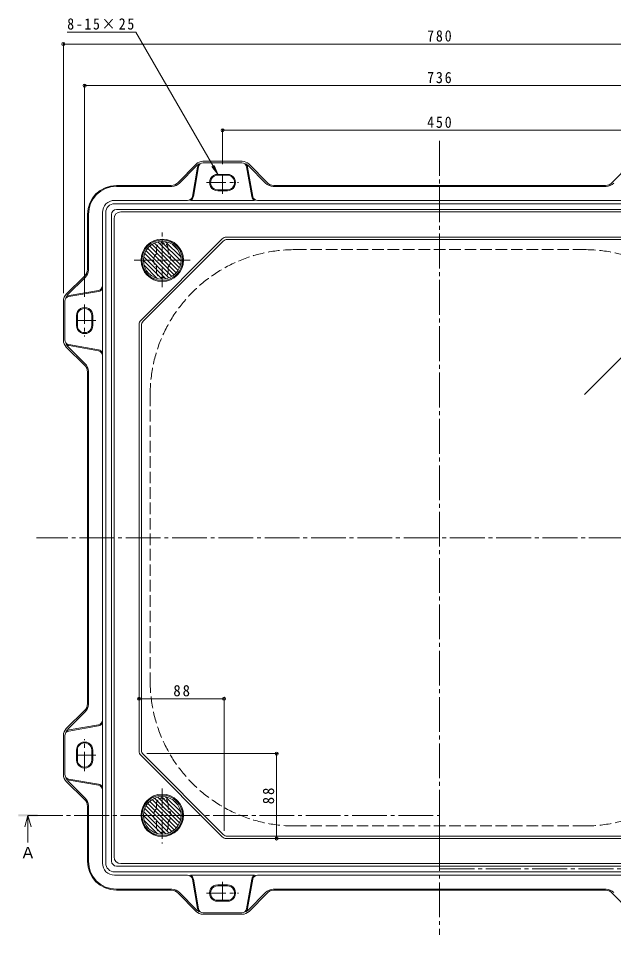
# Model space of a CAD drawing. Units: millimetres at full size, sheet at 1:4. Extents: x -983 to 1111, y -780 to 780.
# Drawn here: x -747 to -130, y -169 to 780 of the extents above; entities that cross this region are included whole.
import ezdxf
from ezdxf.enums import TextEntityAlignment as Align

# ---------------------------------------------------------------- set-up
doc = ezdxf.new("R2010")
doc.units = ezdxf.units.MM
doc.header["$LTSCALE"] = 4
doc.header["$PDMODE"] = 32
doc.header["$PDSIZE"] = 3.2
for name, pattern in [('CHAIN1', [8, 5, -1, 1, -1]), ('CHAIN2', [12, 9, -1, 1, -1]), ('DASHED1', [1.8, 1.2, -0.6]), ('DASHED3', [4, 3, -1])]:
    doc.linetypes.add(name, pattern=pattern)
for name, color, linetype, lineweight in [('A-0', 7, 'CHAIN2', 9), ('A-1', 2, 'Continuous', 9), ('A-2', 3, 'Continuous', 9), ('A-4', 7, 'Continuous', 9), ('A-5', 7, 'Continuous', 9), ('A-6', 6, 'DASHED1', 9)]:
    doc.layers.add(name, color=color, linetype=linetype, lineweight=lineweight)
doc.styles.add('ＭＳ ゴシック', font='')
doc.styles.get('ＭＳ ゴシック').set_extended_font_data('MS Gothic')

msp = doc.modelspace()

# ---------------------------------------------------------------- linework, layer by layer
at = {"layer": 'A-0'}
for p, q in [((-310.462, 653.065), (-310.462, -169.082)), ((120.245, 241.992), (-728.297, 241.992))]:
    msp.add_line(p, q, dxfattribs=at)
at = {"layer": 'A-1'}
for p, q in [((-562.913, 628.989), (-581.521, 609.993)), ((-562.331, 627.439), (-580.107, 609.293)), ((-515.154, 631.991), (-555.769, 631.991)), ((-515.503, 630.491), (-555.421, 630.491)), ((-508.592, 627.439), (-490.817, 609.293)), ((-508.011, 628.989), (-489.403, 609.993)), ((-112.913, 628.989), (-131.521, 609.993)), ((-561.418, 626.025), (-566.738, 595.629)), ((-560.346, 626.353), (-565.752, 595.457)), ((-540.462, 618.491), (-530.462, 618.491)), ((-540.462, 617.491), (-530.462, 617.491)), ((-510.578, 626.353), (-505.171, 595.457)), ((-509.514, 626.076), (-504.186, 595.629)), ((-588.664, 606.991), (-645.461, 606.991)), ((-645.461, 605.991), (-587.964, 605.991)), ((-540.462, 602.491), (-530.462, 602.491)), ((-540.462, 601.491), (-530.462, 601.491)), ((-482.959, 605.991), (-137.964, 605.991)), ((-138.664, 606.991), (-482.259, 606.991)), ((-571.663, 591.491), (-647.461, 591.491)), ((-568.565, 591.353), (-502.358, 591.353)), ((-121.662, 591.491), (-499.261, 591.491)), ((-647.461, 587.991), (26.538, 587.991)), ((-645.461, 581.991), (24.538, 581.991)), ((-675.461, 576.991), (-675.461, 520.194)), ((-674.461, 576.991), (-674.461, 519.495)), ((-659.961, 578.991), (-659.961, 241.992)), ((-656.461, 578.991), (-656.461, 241.992)), ((-650.462, 576.99), (-650.462, 241.992)), ((-650.461, 241.992), (-650.461, 576.991)), ((-697.459, 494.443), (-678.463, 513.051)), ((-695.909, 493.861), (-677.763, 511.637)), ((-694.823, 491.876), (-663.927, 497.283)), ((-694.495, 492.948), (-664.099, 498.268)), ((-659.822, 500.095), (-659.822, 433.888)), ((-700.461, 446.684), (-700.461, 487.3)), ((-698.961, 447.033), (-698.961, 486.951)), ((-686.961, 471.992), (-686.961, 461.992)), ((-685.961, 471.992), (-685.961, 461.992)), ((-670.961, 471.992), (-670.961, 461.992)), ((-669.961, 471.992), (-669.961, 461.992)), ((-697.459, 439.541), (-678.463, 420.933)), ((-695.909, 440.122), (-677.763, 422.347)), ((-694.823, 442.108), (-663.927, 436.701)), ((-694.546, 441.044), (-664.099, 435.716)), ((-675.461, 413.789), (-675.461, 241.992)), ((-674.461, 414.489), (-674.461, 241.992)), ((-675.461, 70.194), (-675.461, 241.992)), ((-674.461, 69.494), (-674.461, 241.992)), ((-659.961, -95.008), (-659.961, 241.992)), ((-656.461, -95.008), (-656.461, 241.992)), ((-650.462, -93.007), (-650.462, 241.992)), ((-650.461, 241.992), (-650.461, -93.008)), ((-697.459, 44.443), (-678.463, 63.051)), ((-695.909, 43.861), (-677.763, 61.636)), ((-694.546, 42.939), (-664.099, 48.267)), ((-659.822, -16.112), (-659.822, 50.095)), ((-694.823, 41.876), (-663.927, 47.282)), ((-700.461, 37.299), (-700.461, -3.316)), ((-698.961, 36.95), (-698.961, -2.967)), ((-686.961, 11.992), (-686.961, 21.991)), ((-685.961, 11.992), (-685.961, 21.991)), ((-670.961, 11.992), (-670.961, 21.991)), ((-669.961, 11.992), (-669.961, 21.991)), ((-694.823, -7.892), (-663.927, -13.299)), ((-694.495, -8.965), (-664.099, -14.284)), ((-697.459, -10.46), (-678.463, -29.067)), ((-695.909, -9.878), (-677.763, -27.653)), ((-675.461, -93.008), (-675.461, -36.211)), ((-674.461, -93.008), (-674.461, -35.511)), ((-647.461, -104.008), (26.538, -104.008)), ((-645.461, -98.008), (24.538, -98.008)), ((-571.663, -107.508), (-647.461, -107.508)), ((-568.565, -107.369), (-502.358, -107.369)), ((-561.418, -142.042), (-566.738, -111.646)), ((-560.346, -142.37), (-565.752, -111.473)), ((-510.578, -142.37), (-505.171, -111.473)), ((-509.514, -142.092), (-504.186, -111.646)), ((-121.662, -107.508), (-499.261, -107.508)), ((-645.461, -122.008), (-587.964, -122.008)), ((-588.664, -123.008), (-645.461, -123.008)), ((-540.462, -117.508), (-530.462, -117.508)), ((-540.462, -118.508), (-530.462, -118.508)), ((-482.959, -122.008), (-137.964, -122.008)), ((-138.664, -123.008), (-482.259, -123.008)), ((-562.913, -145.005), (-581.521, -126.01)), ((-562.331, -143.456), (-580.107, -125.31)), ((-508.592, -143.456), (-490.817, -125.31)), ((-508.011, -145.005), (-489.403, -126.01)), ((-112.913, -145.005), (-131.521, -126.01)), ((-540.462, -133.508), (-530.462, -133.508)), ((-540.462, -134.508), (-530.462, -134.508)), ((-515.154, -148.007), (-555.769, -148.007)), ((-515.503, -146.508), (-555.421, -146.508))]:
    msp.add_line(p, q, dxfattribs=at)
at = {"layer": 'A-1', "linetype": 'CHAIN1'}
for p, q in [((-535.462, 598.348), (-535.462, 621.194)), ((-552.011, 609.991), (-519.005, 609.991)), ((-678.461, 483.541), (-678.461, 450.536)), ((-666.818, 466.992), (-689.664, 466.992)), ((-678.461, 0.442), (-678.461, 33.448)), ((-666.818, 16.992), (-689.664, 16.992)), ((-535.462, -114.365), (-535.462, -137.211)), ((-552.011, -126.008), (-519.005, -126.008))]:
    msp.add_line(p, q, dxfattribs=at)
at = {"layer": 'A-1', "linetype": 'DASHED3'}
for p, q in [((-160.462, 540.491), (-460.461, 540.491)), ((-610.461, 390.491), (-610.461, 93.492)), ((-160.462, -56.508), (-460.461, -56.508))]:
    msp.add_line(p, q, dxfattribs=at)
at = {"layer": 'A-1'}
for centre, radius, start, end in [((-555.769, 621.991), 10, 90, 135.5909), ((-556.259, 621.491), 8.5, 114.15771, 135.59067), ((-555.508, 624.991), 6, 134.82486, 170.07376), ((-555.421, 625.491), 5, 90, 170.07418), ((-515.503, 625.491), 5, 9.92623, 90), ((-515.154, 621.991), 10, 44.40957, 90), ((-515.415, 624.991), 6, 9.92625, 45.17516), ((-514.664, 621.491), 8.5, 44.40935, 65.8423), ((-540.462, 609.991), 8.5, 90, 270.00002), ((-540.462, 609.991), 7.5, 90, 270.00002), ((-530.462, 609.991), 8.5, 269.99889, 90.00113), ((-530.462, 609.991), 7.5, 269.99881, 90.00121), ((-588.664, 616.991), 10, 270, 315.59067), ((-587.965, 616.991), 11, 270, 315.59067), ((-482.959, 616.991), 11, 224.40935, 270), ((-482.259, 616.991), 10, 224.40935, 270), ((-138.664, 616.991), 10, 270, 315.59065), ((-137.964, 616.991), 11, 270, 315.59065), ((-645.461, 576.991), 30, 90, 180), ((-645.461, 576.991), 29, 90, 180), ((-647.461, 578.991), 12.5, 90, 180), ((-571.663, 596.491), 5, 270, 350.07376), ((-571.663, 596.491), 6, 301.0813, 350.07376), ((-499.261, 596.491), 6, 189.92625, 238.91872), ((-499.261, 596.491), 5, 189.92625, 270), ((-647.461, 578.991), 9, 90, 180), ((-645.462, 576.99), 5, 90, 180), ((-645.461, 576.991), 5, 90, 180), ((-645.461, 576.991), 5, 90, 180), ((-685.461, 520.194), 10, 314.40933, 0), ((-685.461, 519.495), 11, 314.40933, 0), ((-664.961, 503.193), 5, 279.92624, 0), ((-690.461, 487.3), 10, 134.4091, 180), ((-689.961, 487.789), 8.5, 134.40933, 155.84229), ((-664.961, 503.193), 6, 279.92624, 328.9187), ((-693.961, 486.951), 5, 99.92582, 180), ((-693.461, 487.038), 6, 99.92624, 135.17514), ((-678.461, 471.992), 8.5, 359.99998, 180), ((-678.461, 471.992), 7.5, 359.99998, 180), ((-678.461, 461.992), 8.5, 179.99887, 0.00111), ((-678.461, 461.992), 7.5, 179.99879, 0.00119), ((-690.461, 446.684), 10, 180, 225.59043), ((-693.961, 447.033), 5, 180, 260.07377), ((-689.961, 446.195), 8.5, 204.1577, 225.59065), ((-693.461, 446.945), 6, 224.82484, 260.07375), ((-664.961, 430.791), 6, 31.08128, 80.07375), ((-664.961, 430.791), 5, 0, 80.07375), ((-685.461, 413.789), 10, 0, 45.59065), ((-685.461, 414.489), 11, 0, 45.59065), ((-685.461, 70.194), 10, 314.40935, 0), ((-685.461, 69.494), 11, 314.40935, 0), ((-664.961, 53.193), 5, 279.92625, 0), ((-664.961, 53.193), 6, 279.92625, 328.91872), ((-690.461, 37.299), 10, 134.40957, 180), ((-693.961, 36.95), 5, 99.92623, 180), ((-689.961, 37.789), 8.5, 134.40935, 155.8423), ((-693.461, 37.038), 6, 99.92625, 135.17516), ((-678.461, 21.992), 8.5, 359.99889, 180.00113), ((-678.461, 21.992), 7.5, 359.99881, 180.00121), ((-678.461, 11.992), 8.5, 180, 0.00002), ((-678.461, 11.992), 7.5, 180, 0.00002), ((-690.461, -3.316), 10, 180, 225.5909), ((-693.961, -2.967), 5, 180, 260.07418), ((-693.461, -3.055), 6, 224.82486, 260.07376), ((-689.961, -3.806), 8.5, 204.15771, 225.59067), ((-664.961, -19.209), 5, 0, 80.07376), ((-664.961, -19.209), 6, 31.0813, 80.07376), ((-685.461, -35.511), 11, 0, 45.59067), ((-685.461, -36.211), 10, 0, 45.59067), ((-645.461, -93.008), 30, 180, 270), ((-645.461, -93.008), 29, 180, 270), ((-645.462, -93.007), 5, 180, 270), ((-645.461, -93.008), 5, 180, 270), ((-645.461, -93.008), 5, 180, 270), ((-647.461, -95.008), 12.5, 180, 270), ((-647.461, -95.008), 9, 180, 270), ((-571.663, -112.508), 5, 9.92624, 90), ((-571.663, -112.508), 6, 9.92624, 58.9187), ((-499.261, -112.508), 6, 121.08128, 170.07375), ((-499.261, -112.508), 5, 90, 170.07375), ((-588.664, -133.008), 10, 44.40933, 90), ((-587.965, -133.008), 11, 44.40933, 90), ((-540.462, -126.008), 8.5, 89.99998, 270), ((-540.462, -126.008), 7.5, 89.99998, 270), ((-530.462, -126.008), 8.5, 269.99887, 90.00111), ((-530.462, -126.008), 7.5, 269.99879, 90.00119), ((-482.959, -133.008), 11, 90, 135.59065), ((-482.259, -133.008), 10, 90, 135.59065), ((-138.664, -133.008), 10, 44.40935, 90), ((-137.964, -133.008), 11, 44.40935, 90), ((-555.508, -141.008), 6, 189.92624, 225.17514), ((-555.421, -141.508), 5, 189.92582, 270), ((-515.503, -141.508), 5, 270, 350.07377), ((-515.415, -141.008), 6, 314.82484, 350.07375), ((-555.769, -138.007), 10, 224.4091, 270), ((-556.259, -137.508), 8.5, 224.40933, 245.84229), ((-515.154, -138.007), 10, 270, 315.59043), ((-514.664, -137.508), 8.5, 294.1577, 315.59065)]:
    msp.add_arc(centre, radius, start, end, dxfattribs=at)
at = {"layer": 'A-1', "linetype": 'DASHED3'}
for centre, start, end in [((-460.461, 390.491), 90, 180), ((-160.462, 390.491), 0, 90), ((-460.461, 93.492), 180, 270), ((-160.462, 93.492), 270, 0)]:
    msp.add_arc(centre, 150, start, end, dxfattribs=at)
at = {"layer": 'A-2'}
for p, q in [((-310.462, 579.492), (-640.962, 579.492)), ((-310.462, 579.492), (20.038, 579.492)), ((-647.962, 241.992), (-647.962, 572.492)), ((-535.719, 551.734), (-620.204, 467.249)), ((-531.476, 553.492), (-310.462, 553.493)), ((-530.457, 550.975), (-310.462, 550.976)), ((-4.962, 553.491), (-310.462, 553.493)), ((-7.478, 550.975), (-310.462, 550.976)), ((-534.7, 549.218), (-617.688, 466.23)), ((-621.962, 463.006), (-621.962, 241.992)), ((-619.445, 461.987), (-619.445, 241.992)), ((-647.962, 241.992), (-647.962, -88.508)), ((-621.962, 20.977), (-621.962, 241.992)), ((-619.445, 21.996), (-619.445, 241.992)), ((-620.204, 16.734), (-535.719, -67.751)), ((-617.688, 17.754), (-534.7, -65.235)), ((-531.476, -69.508), (-310.462, -69.509)), ((-530.457, -66.992), (-310.462, -66.992)), ((-7.478, -66.992), (-310.462, -66.993)), ((-4.962, -69.508), (-310.462, -69.509)), ((-310.462, -95.508), (-640.962, -95.508)), ((-310.462, -95.508), (20.038, -95.508))]:
    msp.add_line(p, q, dxfattribs=at)
at = {"layer": 'A-2', "linetype": 'DASHED1'}
for p, q in [((-603.962, 541.492), (-603.962, 536.2)), ((-591.962, 541.492), (-591.962, 536.2)), ((-603.962, 522.784), (-603.962, 517.492)), ((-591.962, 522.784), (-591.962, 517.492)), ((-603.962, -33.509), (-603.962, -38.8)), ((-591.962, -33.509), (-591.962, -38.8)), ((-603.962, -52.217), (-603.962, -57.509)), ((-591.962, -52.217), (-591.962, -57.509))]:
    msp.add_line(p, q, dxfattribs=at)
at = {"layer": 'A-2', "linetype": 'CHAIN1'}
for p, q in [((-626.951, 529.492), (-597.962, 529.492)), ((-568.972, 529.492), (-597.962, 529.492)), ((-597.962, -17.767), (-597.962, -74.606)), ((-626.951, -45.509), (-597.962, -45.509)), ((-568.972, -45.509), (-597.962, -45.509))]:
    msp.add_line(p, q, dxfattribs=at)
msp.add_lwpolyline([(-597.962, 501.75), (-597.962, 530.128), (-597.962, 558.59)], dxfattribs=at)
at = {"layer": 'A-2'}
for centre, radius in [((-597.962, 529.492), 22), ((-597.962, 529.492), 21), ((-597.962, -45.509), 22), ((-597.962, -45.509), 21)]:
    msp.add_circle(centre, radius, dxfattribs=at)
for centre, radius, start, end in [((-640.962, 572.492), 7, 90, 180), ((-531.476, 547.492), 6, 90.0002, 135.00005), ((-530.457, 544.975), 6, 90.0002, 135.00002), ((-615.962, 463.006), 6, 135.00005, 180), ((-613.445, 461.987), 6, 135.00002, 180), ((-615.962, 20.977), 6, 180, 224.99995), ((-613.445, 21.996), 6, 180, 224.99998), ((-530.457, -60.992), 6, 224.99998, 269.99989), ((-531.476, -63.508), 6, 224.99995, 269.9998), ((-640.962, -88.508), 7, 180, 270)]:
    msp.add_arc(centre, radius, start, end, dxfattribs=at)
at = {"layer": 'A-2', "linetype": 'DASHED1'}
for centre, radius, start, end in [((-597.962, 541.492), 6, 0, 180), ((-597.962, 529.492), 9, 131.81031, 228.18969), ((-597.962, 529.492), 9, 311.81031, 48.18969), ((-597.962, 517.492), 6, 180, 0), ((-597.962, -33.509), 6, 0, 180), ((-597.962, -45.509), 9, 131.81031, 228.18969), ((-597.962, -45.509), 9, 311.81031, 48.18969), ((-597.962, -57.509), 6, 180, 0)]:
    msp.add_arc(centre, radius, start, end, dxfattribs=at)
at = {"layer": 'A-4'}
for p, q in [((-696.471, 765.892), (-625.471, 765.892)), ((-700.461, 754.67), (-700.461, 495.3)), ((-700.461, 753.47), (79.538, 753.47)), ((-678.462, 711.55), (-678.462, 491.448)), ((-678.462, 710.35), (57.538, 710.35)), ((-535.462, 665.285), (-535.462, 629.195)), ((-535.462, 664.085), (-85.462, 664.085)), ((-540.392, 618.531), (-544.219, 627.77)), ((-533.962, 76.46), (-533.962, -61.508)), ((-621.962, 75.26), (-533.962, 75.26)), ((-478.274, 18.492), (-613.962, 18.492)), ((-479.474, -69.509), (-479.474, 18.492))]:
    msp.add_line(p, q, dxfattribs=at)
for points in [[(-625.471, 765.892), (-540.392, 618.531), (-546.48, 626.465)], [(-160.462, 390.491), (-54.396, 496.557), (-60.484, 488.623)]]:
    msp.add_lwpolyline(points, dxfattribs=at)
for p in [(-700.461, 753.47), (-678.462, 710.35), (-535.462, 664.085), (-621.962, 75.26), (-533.962, 75.26), (-479.474, 18.492), (-479.474, -69.509)]:
    msp.add_point(p, dxfattribs=at)
at = {"layer": 'A-5', "color": 4}
for q in [(-740.343, -57.508), (-737.143, -73.508), (-733.943, -57.508)]:
    msp.add_line((-737.143, -45.508), q, dxfattribs=at)
at = {"layer": 'A-5', "color": 4, "linetype": 'CHAIN2'}
for p, q in [((-737.143, -45.508), (-310.462, -45.508)), ((-310.462, -45.508), (-310.462, -101.008)), ((-310.462, -101.008), (117.205, -101.008))]:
    msp.add_line(p, q, dxfattribs=at)
at = {"layer": 'A-5', "color": 4}
msp.add_solid([(-727.143, -46.508), (-747.143, -46.508), (-727.143, -44.508), (-747.143, -44.508)], dxfattribs=at)
at = {"layer": 'A-6', "linetype": 'Continuous'}
for p, q in [((-585.622, 514.393), (-613.06, 541.832)), ((-583.451, 516.465), (-610.988, 544.003)), ((-581.61, 518.867), (-608.586, 545.843)), ((-580.121, 521.62), (-605.833, 547.333)), ((-579.039, 524.781), (-602.672, 548.414)), ((-578.488, 528.473), (-598.981, 548.965)), ((-578.781, 533.009), (-594.445, 548.672)), ((-581.544, 540.014), (-587.439, 545.909)), ((-594.296, 510.34), (-617.114, 533.158)), ((-590.993, 511.28), (-616.174, 536.46)), ((-588.126, 512.654), (-614.799, 539.328)), ((-598.192, 509.993), (-617.46, 529.261)), ((-603.131, 510.69), (-616.764, 524.322)), ((-580.121, -53.38), (-605.833, -27.668)), ((-579.039, -50.219), (-602.672, -26.586)), ((-578.488, -46.527), (-598.981, -26.035)), ((-578.781, -41.992), (-594.445, -26.328)), ((-588.126, -62.346), (-614.799, -35.672)), ((-585.622, -60.607), (-613.06, -33.169)), ((-583.451, -58.535), (-610.988, -30.998)), ((-581.61, -56.133), (-608.586, -29.157)), ((-581.544, -34.986), (-587.439, -29.091)), ((-598.192, -65.007), (-617.46, -45.739)), ((-594.296, -64.661), (-617.114, -41.843)), ((-590.993, -63.721), (-616.174, -38.54)), ((-603.131, -64.311), (-616.764, -50.678))]:
    msp.add_line(p, q, dxfattribs=at)
for centre in [(-597.962, 529.492), (-597.962, -45.509)]:
    msp.add_circle(centre, 19.5, dxfattribs=at)

# ---------------------------------------------------------------- texts
at = {"layer": 'A-4', "color": 2, "char_height": 11.73, "attachment_point": 7, "style": 'ＭＳ ゴシック'}
for s, insert in [('\\T1.24;\\W0.9;8-15×25', (-696.471, 768.292)), ('\\T1.27;\\W0.9;780', (-323.462, 755.87)), ('\\T1.27;\\W0.9;736', (-323.462, 712.75)), ('\\T1.27;\\W0.9;450', (-323.462, 666.485)), ('\\T1.27;\\W0.95;88', (-586.462, 77.66))]:
    msp.add_mtext(s, dxfattribs=dict(at, insert=insert))
at = {"layer": 'A-4', "color": 2, "insert": (-481.874, -34.008), "char_height": 11.73, "attachment_point": 7, "rotation": 90, "style": 'ＭＳ ゴシック'}
msp.add_mtext('\\T1.27;\\W0.95;88', dxfattribs=at)
at = {"layer": 'A-5', "color": 2, "style": 'ＭＳ ゴシック'}
msp.add_text('Ａ', height=11.73, dxfattribs=at).set_placement((-745.143, -93.508), align=Align.BOTTOM_LEFT)

doc.saveas('drawing.dxf')
